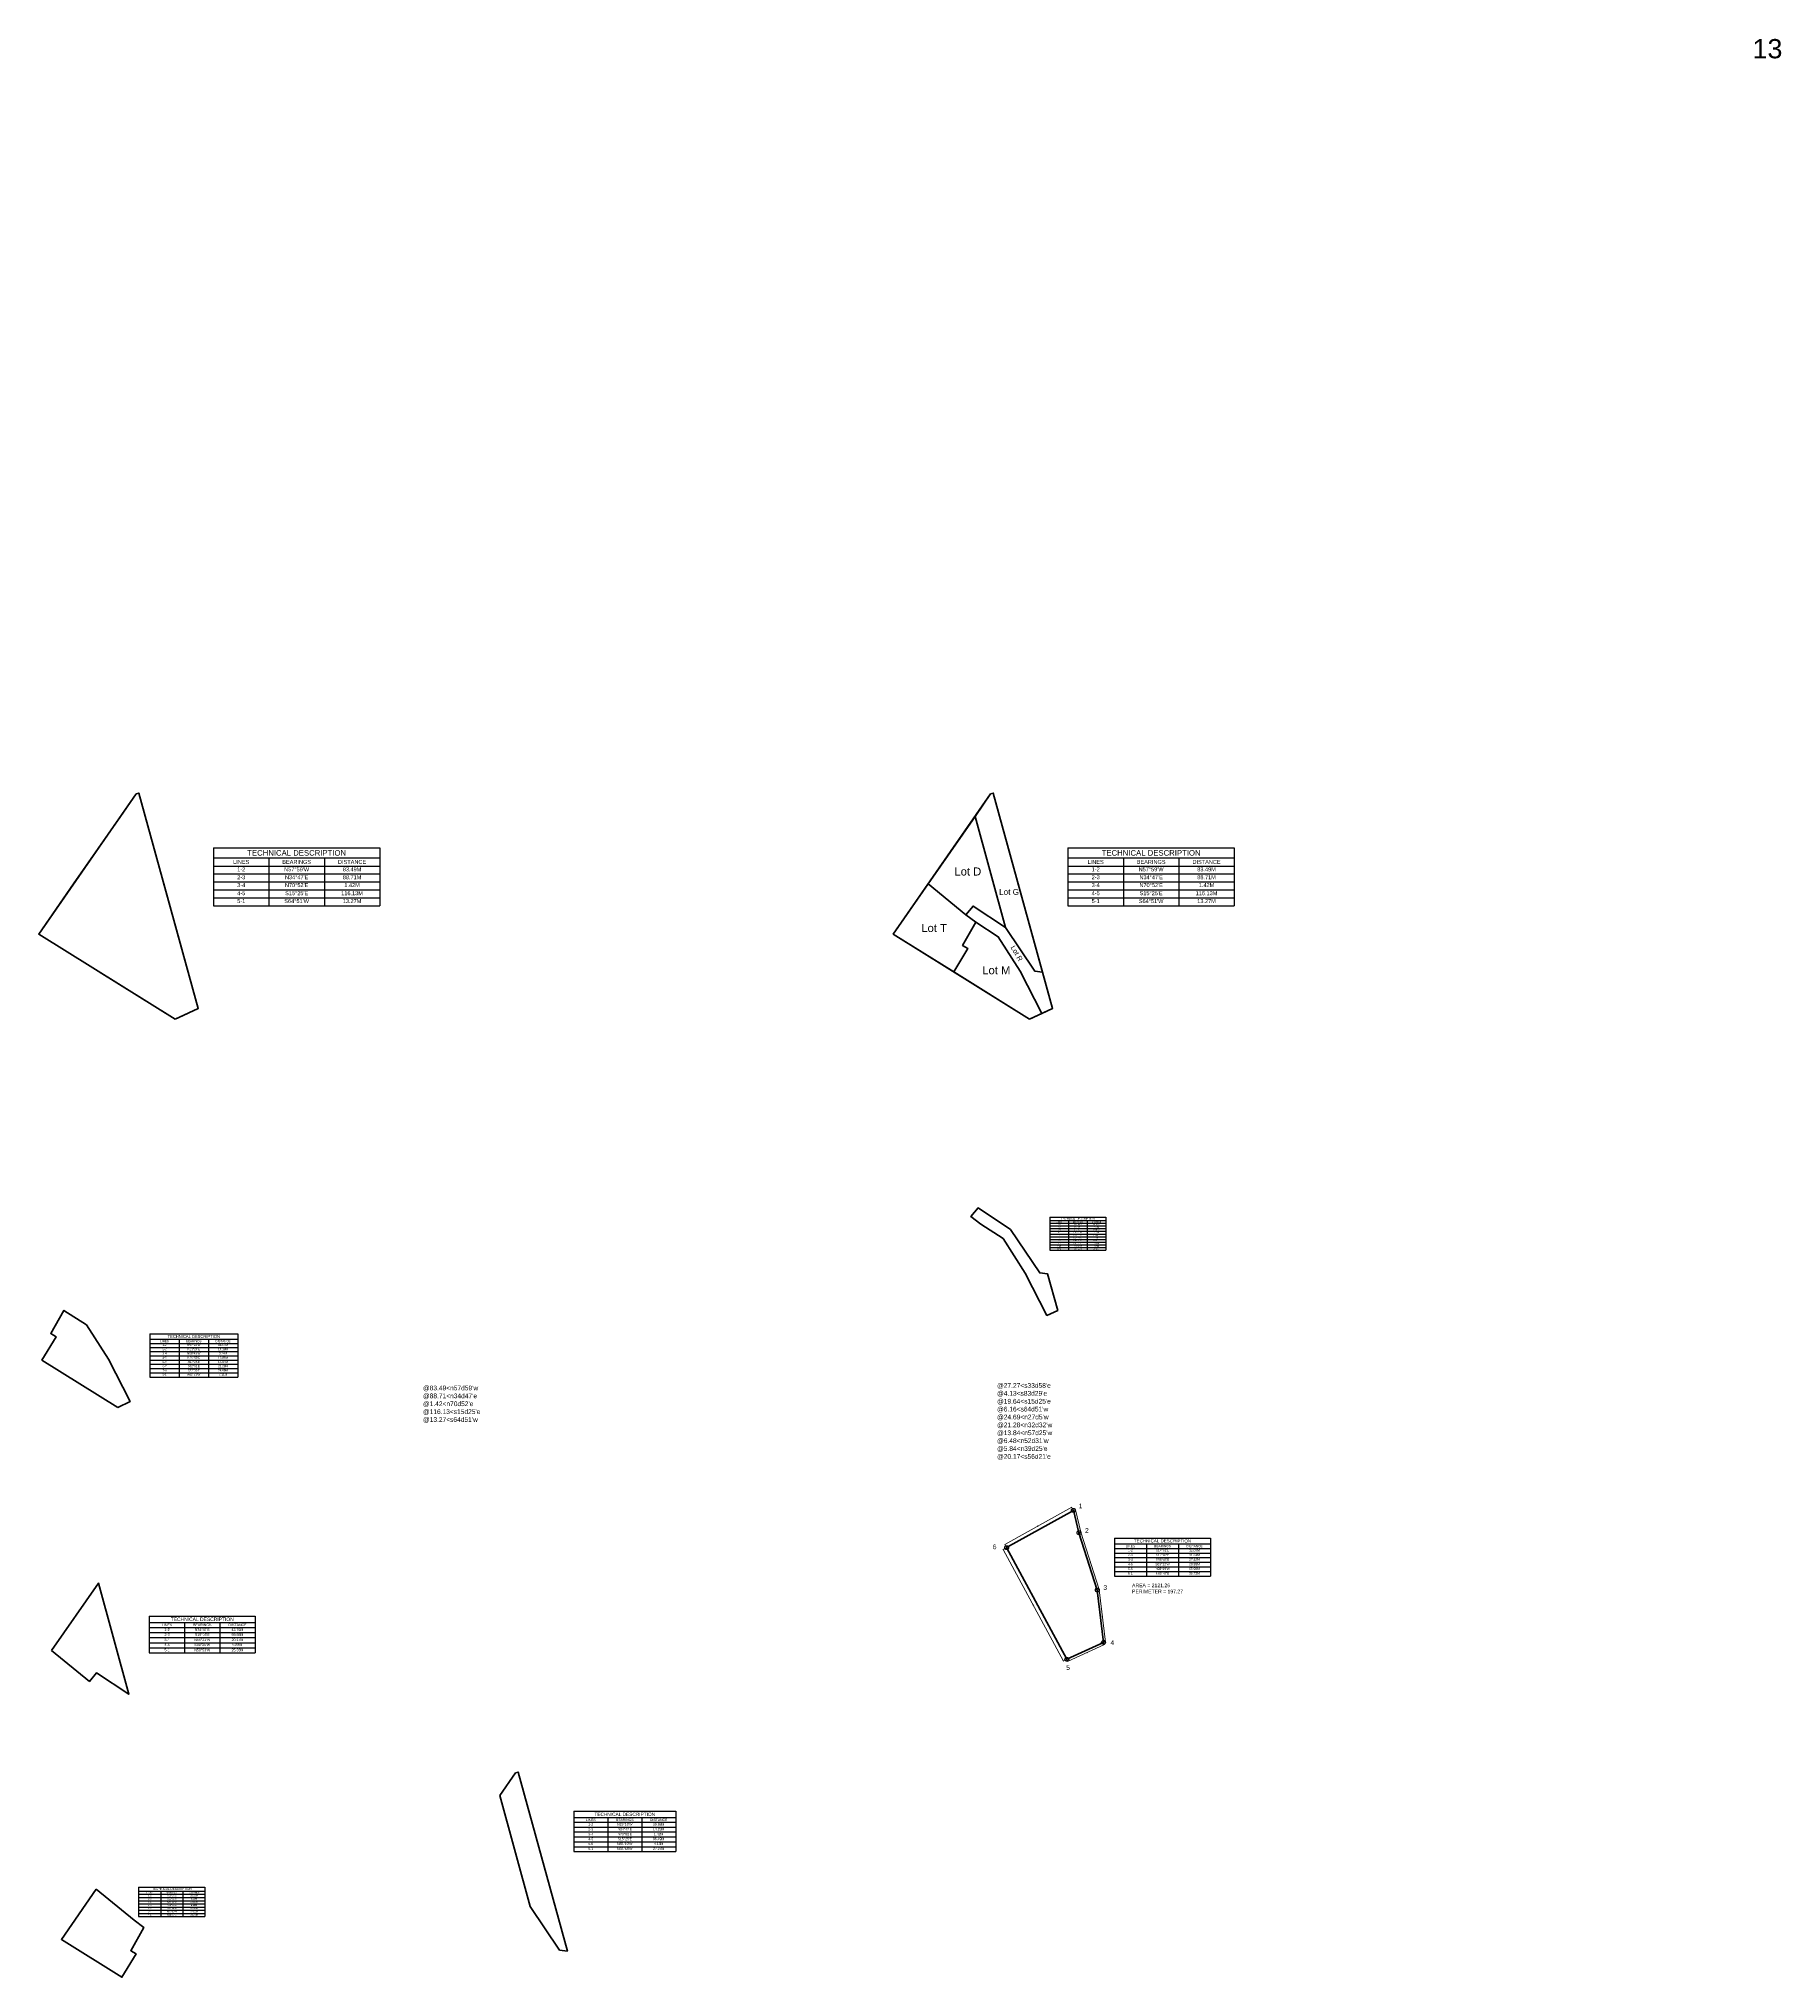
# Model space of a CAD drawing. Header units: inches. Extents: x 994 to 6777, y -637 to 5407.
# Drawn here: x 1503 to 2408, y 2782 to 3790 of the extents above; entities that cross this region are included whole.
import ezdxf

# ---------------------------------------------------------------- set-up
doc = ezdxf.new("R2010")
doc.units = ezdxf.units.IN
doc.header["$MEASUREMENT"] = 0
doc.linetypes.add('CENTER2', pattern=[28.575, 19.05, -3.175, 3.175, -3.175])
doc.styles.get("Standard").update_dxf_attribs({"font": 'arial.ttf'})
doc.dimstyles.new('ABELLA 100', dxfattribs={"dimtxt": 0.3, "dimasz": 0.085, "dimexe": 0.1, "dimexo": 0.075, "dimgap": 0.075, "dimtad": 1, "dimzin": 0, "dimdsep": 46, "dimtxsty": 'Standard', "dimblk": 'ARCHTICK', "dimcen": 0.09, "dimclrd": 7, "dimclre": 7, "dimadec": 0, "dimazin": 0, "dimtfac": 1, "dimtix": 1, "dimtofl": 0, "dimtmove": 0, "dimatfit": 3, "dimldrblk": 'OPEN30', "dimfxl": 1, "dimtolj": 1, "dimtzin": 0, "dimlwd": 0, "dimlwe": 0, "dimarcsym": 0})

# ---------------------------------------------------------------- blocks, each defined once
blk = doc.blocks.new('_ArchTick')
at = {"color": 0, "linetype": 'ByBlock', "const_width": 0.15}
blk.add_lwpolyline([(-0.5, -0.5), (0.5, 0.5)], dxfattribs=at)
blk = doc.blocks.new('*D740')
at = {"color": 7, "linetype": 'CENTER2', "lineweight": 0, "transparency": 16777216}
for p, q in [((2040.2, 3025.1), (2041.2, 3025.3)), ((2043.1, 3013.4), (2044.1, 3013.7))]:
    blk.add_line(p, q, dxfattribs=at)
at = {"color": 7, "linetype": 'Continuous', "lineweight": 0, "transparency": 16777216}
blk.add_line((2041.1, 3025.3), (2044, 3013.7), dxfattribs=at)
at = {"layer": 'Defpoints', "color": 0, "transparency": 16777216}
for p in [(2040.1, 3025.1), (2043, 3013.4), (2044, 3013.7)]:
    blk.add_point(p, dxfattribs=at)
at = {"color": 7, "lineweight": 0, "transparency": 16777216, "xscale": 0.085, "yscale": 0.085, "zscale": 0.085}
for p, rotation in [((2041.1, 3025.3), 104.0166666666804), ((2044, 3013.7), 284.0166666666805)]:
    blk.add_blockref('_ArchTick', p, dxfattribs=dict(at, rotation=rotation))
at = {"color": 0, "transparency": 16777216, "char_height": 0.3, "width": 0.819, "attachment_point": 5, "rotation": 284.0167}
for s, insert in [("\\A1;S14%%D1'E", (2042.3, 3019.4)), ('\\A1;12.00', (2042.7, 3019.5))]:
    blk.add_mtext(s, dxfattribs=dict(at, insert=insert))
blk = doc.blocks.new('_Open30')
at = {"color": 0, "linetype": 'ByBlock', "lineweight": -2}
for p, q in [((-1, 0), (0, 0)), ((0, 0), (-1, 0)), ((0, 0), (-1, 0))]:
    blk.add_line(p, q, dxfattribs=at)
blk = doc.blocks.new('*D741')
at = {"color": 7, "linetype": 'CENTER2', "lineweight": 0, "transparency": 16777216}
for p, q in [((2043.1, 3013.5), (2044, 3013.8)), ((2052.6, 2983.7), (2053.5, 2984))]:
    blk.add_line(p, q, dxfattribs=at)
at = {"color": 7, "linetype": 'Continuous', "lineweight": 0, "transparency": 16777216}
blk.add_line((2043.9, 3013.8), (2053.4, 2984), dxfattribs=at)
at = {"layer": 'Defpoints', "color": 0, "transparency": 16777216}
for p in [(2043, 3013.4), (2052.5, 2983.7), (2053.4, 2984)]:
    blk.add_point(p, dxfattribs=at)
at = {"color": 7, "lineweight": 0, "transparency": 16777216, "xscale": 0.085, "yscale": 0.085, "zscale": 0.085}
for p, rotation in [((2043.9, 3013.8), 107.6975244107442), ((2053.4, 2984), 287.6975244107442)]:
    blk.add_blockref('_ArchTick', p, dxfattribs=dict(at, rotation=rotation))
at = {"color": 0, "transparency": 16777216, "char_height": 0.3, "width": 0.843, "attachment_point": 5, "rotation": 287.6975}
for s, insert in [("\\A1;S17%%D42'E", (2048.5, 2998.8)), ('\\A1;31.26', (2048.9, 2998.9))]:
    blk.add_mtext(s, dxfattribs=dict(at, insert=insert))
blk = doc.blocks.new('*D742')
at = {"color": 7, "linetype": 'CENTER2', "lineweight": 0, "transparency": 16777216}
for p, q in [((2052.6, 2983.7), (2053.6, 2983.8)), ((2055.8, 2956.5), (2056.8, 2956.6))]:
    blk.add_line(p, q, dxfattribs=at)
at = {"color": 7, "linetype": 'Continuous', "lineweight": 0, "transparency": 16777216}
blk.add_line((2053.5, 2983.8), (2056.7, 2956.6), dxfattribs=at)
at = {"layer": 'Defpoints', "color": 0, "transparency": 16777216}
for p in [(2052.5, 2983.7), (2055.7, 2956.5), (2056.7, 2956.6)]:
    blk.add_point(p, dxfattribs=at)
at = {"color": 7, "lineweight": 0, "transparency": 16777216, "xscale": 0.085, "yscale": 0.085, "zscale": 0.085}
for p, rotation in [((2053.5, 2983.8), 96.75000000000387), ((2056.7, 2956.6), 276.7500000000039)]:
    blk.add_blockref('_ArchTick', p, dxfattribs=dict(at, rotation=rotation))
at = {"color": 0, "transparency": 16777216, "char_height": 0.3, "attachment_point": 5, "rotation": 276.75}
for s, insert in [("\\A1;S6%%D45'E", (2054.8, 2970.2)), ('\\A1;27.40', (2055.3, 2970.2))]:
    blk.add_mtext(s, dxfattribs=dict(at, insert=insert))
blk = doc.blocks.new('*D743')
at = {"color": 7, "linetype": 'Continuous', "lineweight": 0, "transparency": 16777216}
blk.add_line((2056.2, 2955.4), (2037.1, 2946.6), dxfattribs=at)
at = {"color": 7, "linetype": 'CENTER2', "lineweight": 0, "transparency": 16777216}
for p, q in [((2055.7, 2956.4), (2056.2, 2955.3)), ((2036.7, 2947.6), (2037.2, 2946.5))]:
    blk.add_line(p, q, dxfattribs=at)
at = {"layer": 'Defpoints', "color": 0, "transparency": 16777216}
for p in [(2055.7, 2956.5), (2036.7, 2947.7), (2037.1, 2946.6)]:
    blk.add_point(p, dxfattribs=at)
at = {"color": 7, "lineweight": 0, "transparency": 16777216, "xscale": 0.085, "yscale": 0.085, "zscale": 0.085}
for p, rotation in [((2056.2, 2955.4), 24.80000000000076), ((2037.1, 2946.6), 204.8000000000008)]:
    blk.add_blockref('_ArchTick', p, dxfattribs=dict(at, rotation=rotation))
at = {"color": 0, "transparency": 16777216, "char_height": 0.3, "attachment_point": 5, "rotation": 24.8}
for s, insert in [('\\A1;20.98', (2046.6, 2951.2)), ("\\A1;S65%%D12'W", (2046.8, 2950.8))]:
    blk.add_mtext(s, dxfattribs=dict(at, insert=insert))
blk = doc.blocks.new('*D744')
at = {"color": 7, "linetype": 'CENTER2', "lineweight": 0, "transparency": 16777216}
for p, q in [((2005.3, 3005.6), (2003.5, 3004.7)), ((2036.6, 2947.6), (2034.8, 2946.7))]:
    blk.add_line(p, q, dxfattribs=at)
at = {"color": 7, "linetype": 'Continuous', "lineweight": 0, "transparency": 16777216}
blk.add_line((2034.9, 2946.7), (2003.6, 3004.7), dxfattribs=at)
at = {"layer": 'Defpoints', "color": 0, "transparency": 16777216}
for p in [(2003.6, 3004.7), (2005.4, 3005.7), (2036.7, 2947.7)]:
    blk.add_point(p, dxfattribs=at)
at = {"color": 7, "lineweight": 0, "transparency": 16777216, "xscale": 0.085, "yscale": 0.085, "zscale": 0.085}
for p, rotation in [((2003.6, 3004.7), 118.316666666665), ((2034.9, 2946.7), 298.316666666665)]:
    blk.add_blockref('_ArchTick', p, dxfattribs=dict(at, rotation=rotation))
at = {"color": 0, "transparency": 16777216, "char_height": 0.3, "attachment_point": 5, "rotation": 298.3167}
for s, insert in [("\\A1;N28%%D19'W", (2019.1, 2975.6)), ('\\A1;65.90', (2019.5, 2975.8))]:
    blk.add_mtext(s, dxfattribs=dict(at, insert=insert))
blk = doc.blocks.new('*D745')
at = {"color": 7, "linetype": 'Continuous', "lineweight": 0, "transparency": 16777216}
blk.add_line((2004.5, 3007.3), (2039.2, 3026.7), dxfattribs=at)
at = {"color": 7, "linetype": 'CENTER2', "lineweight": 0, "transparency": 16777216}
for p, q in [((2040, 3025.1), (2039.1, 3026.8)), ((2005.4, 3005.7), (2004.5, 3007.4))]:
    blk.add_line(p, q, dxfattribs=at)
at = {"layer": 'Defpoints', "color": 0, "transparency": 16777216}
for p in [(2039.2, 3026.7), (2040.1, 3025.1), (2005.4, 3005.7)]:
    blk.add_point(p, dxfattribs=at)
at = {"color": 7, "lineweight": 0, "transparency": 16777216, "xscale": 0.085, "yscale": 0.085, "zscale": 0.085}
for p, rotation in [((2039.2, 3026.7), 29.21666666666585), ((2004.5, 3007.3), 209.2166666666659)]:
    blk.add_blockref('_ArchTick', p, dxfattribs=dict(at, rotation=rotation))
at = {"color": 0, "transparency": 16777216, "char_height": 0.3, "width": 0.841, "attachment_point": 5, "rotation": 29.2167}
for s, insert in [("\\A1;N60%%D47'E", (2021.9, 3016.8)), ('\\A1;39.72', (2021.7, 3017.2))]:
    blk.add_mtext(s, dxfattribs=dict(at, insert=insert))
blk = doc.blocks.new('*T766')
at = {"color": 0, "linetype": 'ByBlock', "lineweight": -2, "transparency": 16777216}
for p, q in [((0, 0), (45.7, 0)), ((0, 0), (0, -22.5)), ((45.7, 0), (45.7, -22.5)), ((0, -2.8), (45.7, -2.8)), ((0, -5), (45.7, -5)), ((0, -7.1), (45.7, -7.1)), ((0, -9.3), (45.7, -9.3)), ((15.2, -2.8), (15.2, -22.5)), ((30.4, -2.8), (30.4, -22.5)), ((0, -11.5), (45.7, -11.5)), ((0, -13.7), (45.7, -13.7)), ((0, -15.9), (45.7, -15.9)), ((0, -18.1), (45.7, -18.1)), ((0, -20.3), (45.7, -20.3)), ((0, -22.5), (45.7, -22.5))]:
    blk.add_line(p, q, dxfattribs=at)
at = {"color": 0, "transparency": 16777216}
for s, insert, char_height, width, attachment_point in [('LINES', (7.6, -3.9), 1.1, 14.489, 5), ('1-2', (7.6, -5.3), 1.1, 14.489, 2), ('2-3', (7.6, -7.5), 1.1, 14.489, 2), ('3-4', (7.6, -9.7), 1.1, 14.489, 2), ('TECHNICAL DESCRIPTION', (22.8, -1.4), 1.522, 44.927, 5), ('BEARINGS', (22.8, -3.9), 1.1, 14.489, 5), ("N57%%D29'W", (22.8, -5.3), 1.1, 14.489, 2), ("N58%%D43'W", (22.8, -9.7), 1.1, 14.489, 2), ("N31%%D24'E", (22.8, -7.5), 1.1, 14.489, 2), ('DISTANCE', (38, -3.9), 1.1, 14.489, 5), ('46.47M', (38, -5.3), 1.1, 14.489, 2), ('14.18M', (38, -7.5), 1.1, 14.489, 2), ('3.24M', (38, -9.7), 1.1, 14.489, 2), ('4-5', (7.6, -11.9), 1.1, 14.489, 2), ('5-6', (7.6, -14.1), 1.1, 14.489, 2), ('6-7', (7.6, -16.3), 1.1, 14.489, 2), ('7-8', (7.6, -18.5), 1.1, 14.489, 2), ("N29%%D50'E", (22.8, -11.9), 1.1, 14.489, 2), ("S57%%D25'E", (22.8, -14.1), 1.1, 14.489, 2), ("S32%%D32'E", (22.8, -16.3), 1.1, 14.489, 2), ("S27%%D05'E", (22.8, -18.5), 1.1, 14.489, 2), ('13.81M', (38, -11.9), 1.1, 14.489, 2), ('13.84M', (38, -14.1), 1.1, 14.489, 2), ('21.28M', (38, -16.3), 1.1, 14.489, 2), ('24.69M', (38, -18.5), 1.1, 14.489, 2), ('8-1', (7.6, -20.7), 1.1, 14.489, 2), ("A64%%D51'W", (22.8, -20.7), 1.1, 14.489, 2), ('7.11M', (38, -20.7), 1.1, 14.489, 2)]:
    blk.add_mtext(s, dxfattribs=dict(at, insert=insert, char_height=char_height, width=width, attachment_point=attachment_point))
blk = doc.blocks.new('*T767')
at = {"color": 0, "linetype": 'ByBlock', "lineweight": -2, "transparency": 16777216}
for p, q in [((0, 0), (55, 0)), ((0, 0), (0, -19.2)), ((55, 0), (55, -19.2)), ((0, -3.3), (55, -3.3)), ((0, -6), (55, -6)), ((0, -8.6), (55, -8.6)), ((18.3, -3.3), (18.3, -19.2)), ((36.7, -3.3), (36.7, -19.2)), ((0, -11.2), (55, -11.2)), ((0, -13.9), (55, -13.9)), ((0, -16.5), (55, -16.5)), ((0, -19.2), (55, -19.2))]:
    blk.add_line(p, q, dxfattribs=at)
at = {"color": 0, "transparency": 16777216}
for s, insert, char_height, width, attachment_point in [('LINES ', (9.2, -4.6), 1.32, 17.449, 5), ('2-3', (9.2, -9), 1.32, 17.449, 2), ('1-2', (9.2, -6.4), 1.32, 17.449, 2), ('TECHNICAL DESCRIPTION', (27.5, -1.7), 1.833, 54.106, 5), ('BEARINGS', (27.5, -4.6), 1.32, 17.449, 5), ("N34%%D47'E", (27.5, -6.4), 1.32, 17.449, 2), ("S15%%D16'E", (27.5, -9), 1.32, 17.449, 2), ('DISTANCE', (45.8, -4.6), 1.32, 17.449, 5), ('42.76M', (45.8, -6.4), 1.32, 17.449, 2), ('59.88M', (45.8, -9), 1.32, 17.449, 2), ('3-4', (9.2, -11.7), 1.32, 17.449, 2), ('4-5', (9.2, -14.3), 1.32, 17.449, 2), ('5-1', (9.2, -17), 1.32, 17.449, 2), ("N56%%D21'W", (27.5, -11.7), 1.32, 17.449, 2), ("S39%%D25'W", (27.5, -14.3), 1.32, 17.449, 2), ("N50%%D53'W", (27.5, -17), 1.32, 17.449, 2), ('20.17M', (45.8, -11.7), 1.32, 17.449, 2), ('25.33M', (45.8, -17), 1.32, 17.449, 2), ('5.84M', (45.8, -14.3), 1.32, 17.449, 2)]:
    blk.add_mtext(s, dxfattribs=dict(at, insert=insert, char_height=char_height, width=width, attachment_point=attachment_point))
blk = doc.blocks.new('*T768')
at = {"color": 0, "linetype": 'ByBlock', "lineweight": -2, "transparency": 16777216}
for p, q in [((0, 0), (86.4, 0)), ((0, 0), (0, -30.1)), ((86.4, 0), (86.4, -30.1)), ((0, -5.2), (86.4, -5.2)), ((0, -9.4), (86.4, -9.4)), ((28.8, -5.2), (28.8, -30.1)), ((57.6, -5.2), (57.6, -30.1)), ((0, -13.5), (86.4, -13.5)), ((0, -17.7), (86.4, -17.7)), ((0, -21.8), (86.4, -21.8)), ((0, -25.9), (86.4, -25.9)), ((0, -30.1), (86.4, -30.1))]:
    blk.add_line(p, q, dxfattribs=at)
at = {"color": 0, "transparency": 16777216}
for s, insert, char_height, width, attachment_point in [('LINES', (14.4, -7.3), 2.07, 27.403, 5), ('1-2', (14.4, -10.1), 2.07, 27.403, 2), ('TECHNICAL DESCRIPTION', (43.2, -2.6), 2.878, 84.972, 5), ('BEARINGS', (43.2, -7.3), 2.07, 27.403, 5), ("N57%%D59'W", (43.2, -10.1), 2.07, 27.403, 2), ('DISTANCE', (72, -7.3), 2.07, 27.403, 5), ('83.49M', (72, -10.1), 2.07, 27.403, 2), ('2-3', (14.4, -14.2), 2.07, 27.403, 2), ('3-4', (14.4, -18.3), 2.07, 27.403, 2), ("N34%%D47'E", (43.2, -14.2), 2.07, 27.403, 2), ("N70%%D52'E", (43.2, -18.3), 2.07, 27.403, 2), ('88.71M', (72, -14.2), 2.07, 27.403, 2), ('1.42M', (72, -18.3), 2.07, 27.403, 2), ('4-5', (14.4, -22.5), 2.07, 27.403, 2), ('5-1', (14.4, -26.6), 2.07, 27.403, 2), ("S64%%D51'W", (43.2, -26.6), 2.07, 27.403, 2), ("S15%%D25'E", (43.2, -22.5), 2.07, 27.403, 2), ('116.13M', (72, -22.5), 2.07, 27.403, 2), ('13.27M', (72, -26.6), 2.07, 27.403, 2)]:
    blk.add_mtext(s, dxfattribs=dict(at, insert=insert, char_height=char_height, width=width, attachment_point=attachment_point))
blk = doc.blocks.new('*T769')
at = {"color": 0, "linetype": 'ByBlock', "lineweight": -2, "transparency": 16777216}
for p, q in [((0, 0), (34.5, 0)), ((0, 0), (0, -15.3)), ((34.5, 0), (34.5, -15.3)), ((0, -2.1), (34.5, -2.1)), ((0, -3.7), (34.5, -3.7)), ((0, -5.4), (34.5, -5.4)), ((0, -7.1), (34.5, -7.1)), ((0, -8.7), (34.5, -8.7)), ((11.5, -2.1), (11.5, -15.3)), ((23, -2.1), (23, -15.3)), ((0, -10.4), (34.5, -10.4)), ((0, -12), (34.5, -12)), ((0, -13.7), (34.5, -13.7)), ((0, -15.3), (34.5, -15.3))]:
    blk.add_line(p, q, dxfattribs=at)
at = {"color": 0, "transparency": 16777216}
for s, insert, char_height, width, attachment_point in [('LINES', (5.8, -2.9), 0.828, 10.954, 5), ('4-5', (5.8, -9), 0.828, 10.954, 2), ('1-2', (5.8, -4), 0.828, 10.954, 2), ('2-3', (5.8, -5.7), 0.828, 10.954, 2), ('3-4', (5.8, -7.3), 0.828, 10.954, 2), ('TECHNICAL DESCRIPTION', (17.3, -1), 1.151, 33.967, 5), ('BEARINGS', (17.3, -2.9), 0.828, 10.954, 5), ("S29%%D50'W", (17.3, -7.3), 0.828, 10.954, 2), ("S50%%D53'E", (17.3, -4), 0.828, 10.954, 2), ("S52%%D31'E", (17.3, -5.7), 0.828, 10.954, 2), ("S58%%D43'E", (17.3, -9), 0.828, 10.954, 2), ('DISTANCE', (28.8, -2.9), 0.828, 10.954, 5), ('25.33M', (28.8, -4), 0.828, 10.954, 2), ('13.81M', (28.8, -7.3), 0.828, 10.954, 2), ('6.48M', (28.8, -5.7), 0.828, 10.954, 2), ('3.24M', (28.8, -9), 0.828, 10.954, 2), ('5-6', (5.8, -10.6), 0.828, 10.954, 2), ('6-7', (5.8, -12.3), 0.828, 10.954, 2), ('7-1', (5.8, -14), 0.828, 10.954, 2), ("S31%%D24'W", (17.3, -10.6), 0.828, 10.954, 2), ("N57%%D59'W", (17.3, -12.3), 0.828, 10.954, 2), ("N34%%D47'E", (17.3, -14), 0.828, 10.954, 2), ('14.18M', (28.8, -10.6), 0.828, 10.954, 2), ('37.02M', (28.8, -12.3), 0.828, 10.954, 2), ('31.72M', (28.8, -14), 0.828, 10.954, 2)]:
    blk.add_mtext(s, dxfattribs=dict(at, insert=insert, char_height=char_height, width=width, attachment_point=attachment_point))
blk = doc.blocks.new('*T770')
at = {"color": 0, "linetype": 'ByBlock', "lineweight": -2, "transparency": 16777216}
for p, q in [((0, 0), (53, 0)), ((0, 0), (0, -21)), ((53, 0), (53, -21)), ((0, -3.2), (53, -3.2)), ((0, -5.7), (53, -5.7)), ((0, -8.3), (53, -8.3)), ((17.7, -3.2), (17.7, -21)), ((35.3, -3.2), (35.3, -21)), ((0, -10.8), (53, -10.8)), ((0, -13.4), (53, -13.4)), ((0, -15.9), (53, -15.9)), ((0, -18.5), (53, -18.5)), ((0, -21), (53, -21))]:
    blk.add_line(p, q, dxfattribs=at)
at = {"color": 0, "transparency": 16777216}
for s, insert, char_height, width, attachment_point in [('LINES', (8.8, -4.5), 1.27, 16.807, 5), ('2-3', (8.8, -8.7), 1.27, 16.807, 2), ('1-2', (8.8, -6.2), 1.27, 16.807, 2), ('TECHNICAL DESCRIPTION', (26.5, -1.6), 1.765, 52.116, 5), ('BEARINGS', (26.5, -4.5), 1.27, 16.807, 5), ("N15%%D16'W", (26.5, -6.2), 1.27, 16.807, 2), ("N34%%D47'E", (26.5, -8.7), 1.27, 16.807, 2), ('DISTANCE', (44.1, -4.5), 1.27, 16.807, 5), ('59.88M', (44.1, -6.2), 1.27, 16.807, 2), ('14.23M', (44.1, -8.7), 1.27, 16.807, 2), ('3-4', (8.8, -11.3), 1.27, 16.807, 2), ('4-5', (8.8, -13.8), 1.27, 16.807, 2), ('5-6', (8.8, -16.3), 1.27, 16.807, 2), ('6-1', (8.8, -18.9), 1.27, 16.807, 2), ("N83%%D19'W", (26.5, -16.3), 1.27, 16.807, 2), ("N33%%D58'W", (26.5, -18.9), 1.27, 16.807, 2), ("N70%%D52'E", (26.5, -11.3), 1.27, 16.807, 2), ("S15%%D25'E", (26.5, -13.8), 1.27, 16.807, 2), ('96.49M', (44.1, -13.8), 1.27, 16.807, 2), ('27.27M', (44.1, -18.9), 1.27, 16.807, 2), ('4.13M', (44.1, -16.3), 1.27, 16.807, 2), ('1.42M', (44.1, -11.3), 1.27, 16.807, 2)]:
    blk.add_mtext(s, dxfattribs=dict(at, insert=insert, char_height=char_height, width=width, attachment_point=attachment_point))
blk = doc.blocks.new('*T771')
at = {"color": 0, "linetype": 'ByBlock', "lineweight": -2, "transparency": 16777216}
for p, q in [((0, 0), (29.2, 0)), ((0, 0), (0, -17.2)), ((29.2, 0), (29.2, -17.2)), ((0, -1.8), (29.2, -1.8)), ((0, -3.2), (29.2, -3.2)), ((0, -4.6), (29.2, -4.6)), ((0, -6), (29.2, -6)), ((0, -7.4), (29.2, -7.4)), ((0, -8.8), (29.2, -8.8)), ((9.7, -1.8), (9.7, -17.2)), ((19.5, -1.8), (19.5, -17.2)), ((0, -10.2), (29.2, -10.2)), ((0, -11.6), (29.2, -11.6)), ((0, -13), (29.2, -13)), ((0, -14.4), (29.2, -14.4)), ((0, -15.8), (29.2, -15.8)), ((0, -17.2), (29.2, -17.2))]:
    blk.add_line(p, q, dxfattribs=at)
at = {"color": 0, "transparency": 16777216}
for s, insert, char_height, width, attachment_point in [('LINES', (4.9, -2.5), 0.701, 9.268, 5), ('1-2', (4.9, -3.4), 0.701, 9.268, 2), ('2-3', (4.9, -4.8), 0.701, 9.268, 2), ('3-4', (4.9, -6.2), 0.701, 9.268, 2), ('4-5', (4.9, -7.6), 0.701, 9.268, 2), ('5-6', (4.9, -9), 0.701, 9.268, 2), ('TECHNICAL DESCRIPTION', (14.6, -0.9), 0.974, 28.739, 5), ('BEARINGS', (14.6, -2.5), 0.701, 9.268, 5), ("S64%%D51'W", (14.6, -7.6), 0.701, 9.268, 2), ("N27%%D05'W", (14.6, -9), 0.701, 9.268, 2), ("S33%%D58'E", (14.6, -3.4), 0.701, 9.268, 2), ("S83%%D19'E", (14.6, -4.8), 0.701, 9.268, 2), ("S15%%D25'E", (14.6, -6.2), 0.701, 9.268, 2), ('DISTANCE', (24.3, -2.5), 0.701, 9.268, 5), ('27.27M', (24.3, -3.4), 0.701, 9.268, 2), ('19.64M', (24.3, -6.2), 0.701, 9.268, 2), ('24.69M', (24.3, -9), 0.701, 9.268, 2), ('4.13M', (24.3, -4.8), 0.701, 9.268, 2), ('6.16M', (24.3, -7.6), 0.701, 9.268, 2), ('9-10', (4.9, -14.6), 0.701, 9.268, 2), ('10-1', (4.9, -16), 0.701, 9.268, 2), ('6-7', (4.9, -10.4), 0.701, 9.268, 2), ('7-8', (4.9, -11.8), 0.701, 9.268, 2), ('8-9', (4.9, -13.2), 0.701, 9.268, 2), ("N32%%D32'W", (14.6, -10.4), 0.701, 9.268, 2), ("N57%%D25'W", (14.6, -11.8), 0.701, 9.268, 2), ("N52%%D31'W", (14.6, -13.2), 0.701, 9.268, 2), ("N39%%D25'E", (14.6, -14.6), 0.701, 9.268, 2), ("S56%%D21'E", (14.6, -16), 0.701, 9.268, 2), ('21.28M', (24.3, -10.4), 0.701, 9.268, 2), ('13.84M', (24.3, -11.8), 0.701, 9.268, 2), ('20.17M', (24.3, -16), 0.701, 9.268, 2), ('6.48M', (24.3, -13.2), 0.701, 9.268, 2), ('5.84M', (24.3, -14.6), 0.701, 9.268, 2)]:
    blk.add_mtext(s, dxfattribs=dict(at, insert=insert, char_height=char_height, width=width, attachment_point=attachment_point))
blk = doc.blocks.new('*T772')
at = {"color": 0, "linetype": 'ByBlock', "lineweight": -2, "transparency": 16777216}
for p, q in [((0, 0), (86.4, 0)), ((0, 0), (0, -30.1)), ((86.4, 0), (86.4, -30.1)), ((0, -5.2), (86.4, -5.2)), ((0, -9.4), (86.4, -9.4)), ((28.8, -5.2), (28.8, -30.1)), ((57.6, -5.2), (57.6, -30.1)), ((0, -13.5), (86.4, -13.5)), ((0, -17.7), (86.4, -17.7)), ((0, -21.8), (86.4, -21.8)), ((0, -25.9), (86.4, -25.9)), ((0, -30.1), (86.4, -30.1))]:
    blk.add_line(p, q, dxfattribs=at)
at = {"color": 0, "transparency": 16777216}
for s, insert, char_height, width, attachment_point in [('LINES', (14.4, -7.3), 2.07, 27.403, 5), ('1-2', (14.4, -10.1), 2.07, 27.403, 2), ('TECHNICAL DESCRIPTION', (43.2, -2.6), 2.878, 84.972, 5), ('BEARINGS', (43.2, -7.3), 2.07, 27.403, 5), ("N57%%D59'W", (43.2, -10.1), 2.07, 27.403, 2), ('DISTANCE', (72, -7.3), 2.07, 27.403, 5), ('83.49M', (72, -10.1), 2.07, 27.403, 2), ('2-3', (14.4, -14.2), 2.07, 27.403, 2), ('3-4', (14.4, -18.3), 2.07, 27.403, 2), ("N34%%D47'E", (43.2, -14.2), 2.07, 27.403, 2), ("N70%%D52'E", (43.2, -18.3), 2.07, 27.403, 2), ('88.71M', (72, -14.2), 2.07, 27.403, 2), ('1.42M', (72, -18.3), 2.07, 27.403, 2), ('4-5', (14.4, -22.5), 2.07, 27.403, 2), ('5-1', (14.4, -26.6), 2.07, 27.403, 2), ("S64%%D51'W", (43.2, -26.6), 2.07, 27.403, 2), ("S15%%D25'E", (43.2, -22.5), 2.07, 27.403, 2), ('116.13M', (72, -22.5), 2.07, 27.403, 2), ('13.27M', (72, -26.6), 2.07, 27.403, 2)]:
    blk.add_mtext(s, dxfattribs=dict(at, insert=insert, char_height=char_height, width=width, attachment_point=attachment_point))
blk = doc.blocks.new('*T785')
at = {"color": 0, "linetype": 'ByBlock', "lineweight": -2, "transparency": 16777216}
for p, q in [((0, 0), (50, 0)), ((0, 0), (0, -19.8)), ((50, 0), (50, -19.8)), ((0, -3), (50, -3)), ((0, -5.4), (50, -5.4)), ((0, -7.8), (50, -7.8)), ((16.7, -3), (16.7, -19.8)), ((33.3, -3), (33.3, -19.8)), ((0, -10.2), (50, -10.2)), ((0, -12.6), (50, -12.6)), ((0, -15), (50, -15)), ((0, -17.4), (50, -17.4)), ((0, -19.8), (50, -19.8))]:
    blk.add_line(p, q, dxfattribs=at)
at = {"color": 0, "transparency": 16777216}
for s, insert, char_height, width, attachment_point in [('LINES ', (8.3, -4.2), 1.2, 15.851, 5), ('1-2', (8.3, -5.8), 1.2, 15.851, 2), ('2-3', (8.3, -8.2), 1.2, 15.851, 2), ('TECHNICAL DESCRIPTION', (25, -1.5), 1.665, 49.152, 5), ('BEARINGS', (25, -4.2), 1.2, 15.851, 5), ("S14%%D01'E", (25, -5.8), 1.2, 15.851, 2), ("S17%%D42'E", (25, -8.2), 1.2, 15.851, 2), ('DISTANCE', (41.6, -4.2), 1.2, 15.851, 5), ('31.24M', (41.6, -8.2), 1.2, 15.851, 2), ('12.00M', (41.6, -5.8), 1.2, 15.851, 2), ('3-4', (8.3, -10.6), 1.2, 15.851, 2), ('4-5', (8.3, -13), 1.2, 15.851, 2), ('5-6', (8.3, -15.4), 1.2, 15.851, 2), ('6-1', (8.3, -17.8), 1.2, 15.851, 2), ("S65%%D12'W", (25, -13), 1.2, 15.851, 2), ("N28%%D19'W", (25, -15.4), 1.2, 15.851, 2), ("S06%%D45'E", (25, -10.6), 1.2, 15.851, 2), ("N60%%D47'E", (25, -17.8), 1.2, 15.851, 2), ('27.40M', (41.6, -10.6), 1.2, 15.851, 2), ('20.98M', (41.6, -13), 1.2, 15.851, 2), ('65.90M', (41.6, -15.4), 1.2, 15.851, 2), ('39.72M', (41.6, -17.8), 1.2, 15.851, 2)]:
    blk.add_mtext(s, dxfattribs=dict(at, insert=insert, char_height=char_height, width=width, attachment_point=attachment_point))

msp = doc.modelspace()

# ---------------------------------------------------------------- linework, layer by layer
at = {"lineweight": 100}
for points in [[(1573.29657, 3280.23723), (1502.50591, 3324.50078), (1553.11271, 3397.35965), (1554.45427, 3397.82508), (1585.32587, 3285.87366), (1573.31389, 3280.23405)], [(1544.99486, 3385.67234), (1553.11271, 3397.35965), (1554.45427, 3397.82508), (1580.10484, 3304.80698)], [(2017.27277, 3280.23723), (1946.48211, 3324.50078), (1997.08892, 3397.35965), (1998.43047, 3397.82508), (2029.30207, 3285.87366), (2017.29009, 3280.23405)], [(2004.73817, 3327.90546), (1988.97106, 3385.67234), (1997.08892, 3397.35965), (1998.43047, 3397.82508), (2024.08104, 3304.80698), (2019.97911, 3305.28763), (2004.74307, 3327.90436)], [(1520.60136, 3350.5529), (1544.99486, 3385.67234)], [(1964.57756, 3350.5529), (1988.97106, 3385.67234), (2004.73817, 3327.90546), (1987.9479, 3339.08202), (1984.23976, 3334.57034), (1964.58715, 3350.55107)], [(1964.57521, 3350.56186), (1984.22781, 3334.58112), (1989.36989, 3330.63784), (1982.49971, 3318.658), (1985.26865, 3316.97556), (1977.88073, 3304.87221), (1946.4917, 3324.49895), (1964.58715, 3350.55107)], [(2004.74437, 3327.88722), (2019.98041, 3305.2705), (2024.08372, 3304.80177), (2029.30475, 3285.86846), (2023.72873, 3283.25052), (2012.48772, 3305.23315), (2001.04355, 3323.17386), (1989.38184, 3330.62706), (1984.23976, 3334.57034), (1987.9479, 3339.08202), (2004.73817, 3327.90546)], [(2017.29431, 3280.22461), (1977.89268, 3304.86143), (1985.28059, 3316.96478), (1982.51166, 3318.64721), (1989.38184, 3330.62706), (2001.04355, 3323.17386), (2012.48772, 3305.23315), (2023.72873, 3283.25052), (2017.29277, 3280.22885)], [(1573.31811, 3280.22461), (1533.91648, 3304.86143)], [(1579.74987, 3283.25573), (1579.75253, 3283.25052), (1573.31657, 3280.22885)], [(2007.35844, 3171.01859), (2022.59448, 3148.40187), (2026.69779, 3147.93315), (2031.91882, 3128.99983), (2026.3428, 3126.38189), (2015.10179, 3148.36452), (2003.65762, 3166.30523), (1991.99591, 3173.75843), (1986.85383, 3177.70171), (1990.56197, 3182.21339), (2007.35224, 3171.03683)], [(1543.5199, 3078.5363), (1504.11827, 3103.17311), (1511.50618, 3115.27646), (1508.73725, 3116.95889), (1515.60743, 3128.93874), (1527.26914, 3121.48554), (1538.71331, 3103.54483), (1549.95432, 3081.5622), (1543.51836, 3078.54053)], [(2040.08697, 3025.07185), (2042.99342, 3013.42915), (2052.49141, 2983.668), (2055.71194, 2956.45792), (2036.66677, 2947.65782), (2005.40748, 3005.67219), (2040.0743, 3025.06006)], [(1509.17579, 2952.17927), (1533.56928, 2987.29871), (1549.3364, 2929.53183), (1532.54612, 2940.70839), (1528.83798, 2936.19671), (1509.18538, 2952.17744)], [(1757.88037, 2819.15704), (1742.11325, 2876.92392), (1750.23111, 2888.61124), (1751.57267, 2889.07667), (1777.22323, 2796.05856), (1773.1213, 2796.53921), (1757.88526, 2819.15594)], [(1532.37329, 2828.1351), (1552.02589, 2812.15436), (1557.16797, 2808.21108), (1550.29779, 2796.23124), (1553.06673, 2794.5488), (1545.67881, 2782.44545), (1514.28978, 2802.07219), (1532.38523, 2828.12431)]]:
    msp.add_lwpolyline(points, dxfattribs=at)
for points in [[(1533.90453, 3304.87221), (1502.5155, 3324.49895), (1520.61095, 3350.55107)], [(1520.599, 3350.56186), (1520.60449, 3350.5574)], [(1580.10623, 3304.80192), (1580.10752, 3304.80177), (1585.32855, 3285.86846), (1579.75253, 3283.25052), (1579.74987, 3283.25573)]]:
    msp.add_lwpolyline(points)
for centre in [(2040.08697, 3025.07185), (2042.99342, 3013.42915), (2005.40748, 3005.67219), (2052.49141, 2983.668), (2055.71194, 2956.45792), (2036.66677, 2947.65782)]:
    msp.add_circle(centre, 1)

# ---------------------------------------------------------------- block references
for name, p in [('*T768', (1593.29174, 3369.29868)), ('*T772', (2037.26795, 3369.29868)), ('*T771', (2027.77675, 3177.4632)), ('*T766', (1560.23424, 3116.84929)), ('*T785', (2061.38844, 3010.67672)), ('*T767', (1559.94731, 2970.15197)), ('*T770', (1780.48066, 2868.72645)), ('*T769', (1554.3538, 2829.32893))]:
    msp.add_blockref(name, p)

# ---------------------------------------------------------------- texts
at = {"attachment_point": 1}
for s, width, gutter_width, insert, char_height in [('13', 46.7911003, 12.29797, (2392.9403, 3789.62225), 10), ("@83.49<n57d59'w\\P@88.71<n34d47'e\\P@1.42<n70d52'e\\P@116.13<s15d25'e\\P@13.27<s64d51'w ", 13.6521718, 12.29797, (1702.13017, 3089.8768), 2.4595934), ("@27.27<s33d58'e\\P@4.13<s83d29'e\\P@19.64<s15d25'e\\P@6.16<s64d51'w\\P@24.69<n27d5'w\\P@21.28<n32d32'w\\P@13.84<n57d25'w\\P@6.48<n52d31'w\\P@5.84<n39d25'e\\P@20.17<s56d21'e", 38.1297366, 12.29797, (2000.4256, 3091.19634), 2.4595934), ('1', 3.4305233, 12.29797, (2042.86539, 3028.60647), 2.45959), ('2', 3.4305233, 12.29797, (2046.13286, 3015.81806), 2.45959), ('6', 3.4305233, 12.29797, (1998.21211, 3007.32986), 2.45959), ('3', 3.4305233, 12.29797, (2055.66291, 2986.15983), 2.45959), ('AREA = 2121.26\\PPERIMETER = 197.27', 100.1012498, 9.46439, (2070.54587, 2987.02352), 1.8928776), ('4', 3.4305233, 12.29797, (2059.36236, 2957.49447), 2.45959), ('5', 3.4305233, 12.29797, (2036.35403, 2944.57005), 2.45959)]:
    msp.add_mtext_dynamic_manual_height_columns(s, width=width, gutter_width=gutter_width, heights=[0], dxfattribs=dict(at, insert=insert, char_height=char_height))
at = {"lineweight": 100, "attachment_point": 1}
for s, width, gutter_width, insert, char_height in [('Lot D', 301.7527278, 20.89306, (1978.26605, 3359.12996), 4.178612), ('Lot G', 219.1772862, 15.17562, (2001.47267, 3347.93337), 3.035123), ('Lot T', 301.7527278, 20.89306, (1961.05709, 3329.75807), 4.178612), ('Lot M', 301.7527278, 20.89306, (1992.73722, 3307.82707), 4.178612)]:
    msp.add_mtext_dynamic_manual_height_columns(s, width=width, gutter_width=gutter_width, heights=[0], dxfattribs=dict(at, insert=insert, char_height=char_height))
at = {"lineweight": 100, "insert": (2009.62301, 3318.89836), "char_height": 2.601678, "attachment_point": 1, "rotation": 299.84433818}
msp.add_mtext_dynamic_manual_height_columns('Lot R', width=187.8766207, gutter_width=13.00839, heights=[0], dxfattribs=at)

# ---------------------------------------------------------------- dimensions: what is measured, and where the dimension line sits
for p1, p2, distance, text, picture, middle in [((2005.40748, 3005.67219), (2040.0743, 3025.06006), 1.84994, "<>\\XN60%%D47'E", '*D745', (2021.83791, 3016.98072)), ((2040.08697, 3025.07185), (2042.99342, 3013.42915), 0.99978, "<>\\XS14%%D1'E", '*D740', (2042.51021, 3019.49265)), ((2042.98833, 3013.44954), (2052.49141, 2983.668), 0.99667, "<>\\XS17%%D42'E", '*D741', (2048.68937, 2998.86175)), ((2036.66677, 2947.65782), (2005.40748, 3005.67219), 2.01769, "<>\\XN28%%D19'W", '*D744', (2019.26087, 2975.70792)), ((2052.49141, 2983.668), (2055.71194, 2956.45792), 0.97853, "<>\\XS6%%D45'E", '*D742', (2055.07343, 2970.17798)), ((2055.71194, 2956.45792), (2036.66677, 2947.65782), 1.14686, "<>\\XS65%%D12'W", '*D743', (2046.67041, 2951.01678))]:
    dim = msp.add_aligned_dim(p1=p1, p2=p2, distance=distance, text=text, dimstyle='ABELLA 100')
    dim.commit()
    dim.dimension.update_dxf_attribs({"geometry": picture, "text_midpoint": middle})

doc.saveas('drawing.dxf')
